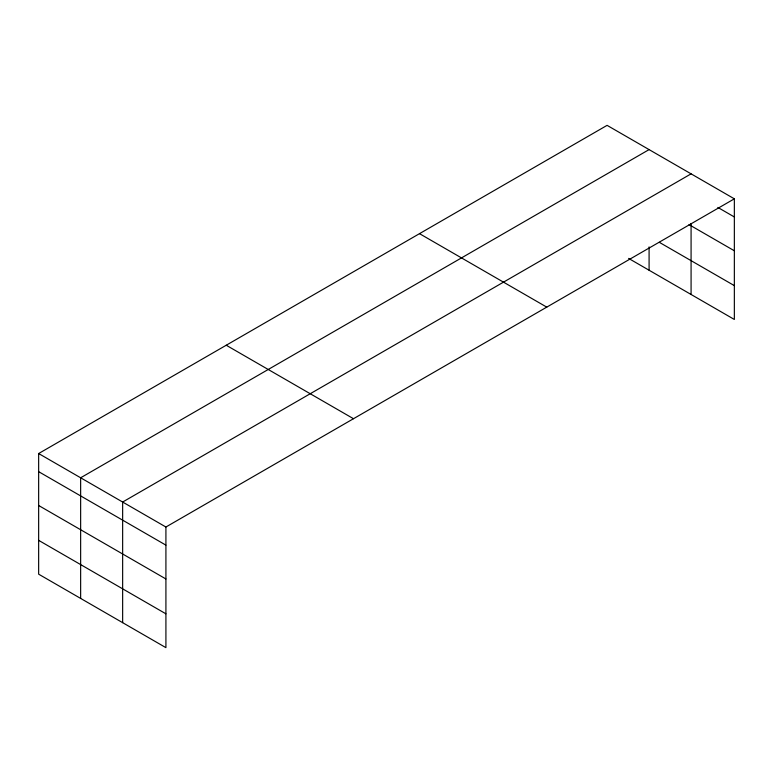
<?xml version="1.0" encoding="UTF-8"?>
<svg xmlns="http://www.w3.org/2000/svg" width="773" height="773" viewBox="0 0 773 773"><rect width="100%" height="100%" fill="white"/><g stroke="black" fill="none" stroke-linecap="round" stroke-linejoin="round"><path stroke-width="1.16" d="M734.35 198.825L607.085 125.352L38.65 453.538L38.65 574.175L165.915 647.648L165.915 527.012L734.35 198.825L734.35 319.462L628.604 258.404M649.088 149.604L80.643 477.782L80.643 598.418M691.081 173.848L122.646 502.035L122.646 622.661M717.866 207.444L734.35 216.962M689.033 224.624L734.35 250.781M659.33 242.326L734.35 285.633M419.507 233.659L546.762 307.132M226.238 345.241L353.493 418.715M38.65 453.538L165.915 527.012M38.65 471.665L165.915 545.139M38.65 505.494L165.915 578.967M38.65 540.346L165.915 613.82M691.081 223.474L691.081 294.484M649.088 246.906L649.088 270.231"/></g></svg>
